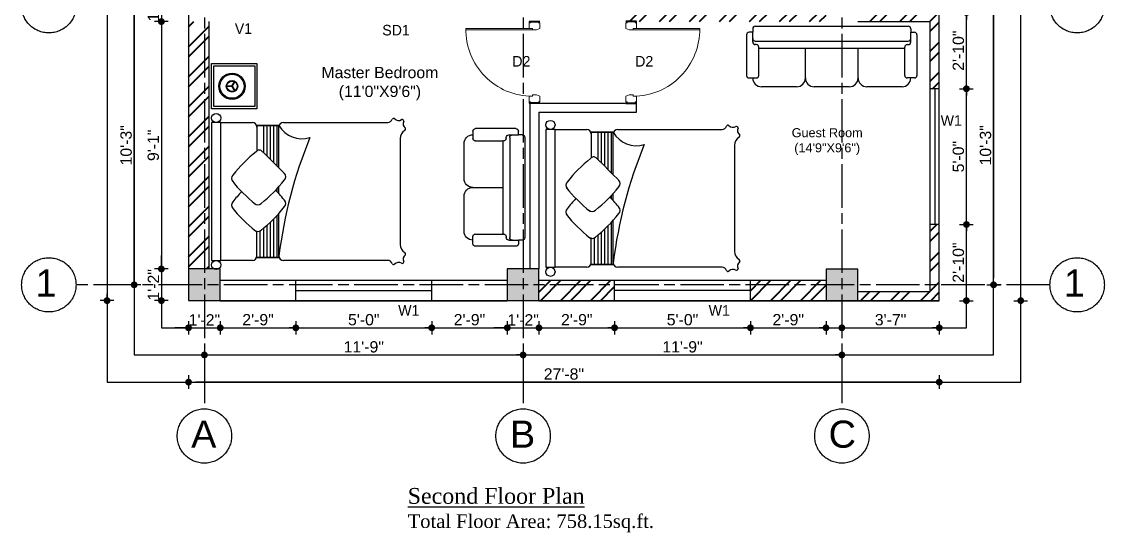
# Model space of a CAD drawing. Header units: inches. Extents: x 115570 to 265311, y 61168 to 314550.
# Drawn here: x 150180.3 to 150658.4, y 80115.8 to 80341.6 of the extents above; entities that cross this region are included whole.
import ezdxf

# ---------------------------------------------------------------- set-up
doc = ezdxf.new("R2010")
doc.units = ezdxf.units.IN
doc.header["$MEASUREMENT"] = 0
doc.linetypes.add('ACAD_ISO08W100', pattern=[36, 24, -3, 6, -3])
doc.layers.get('0').update_dxf_attribs({"lineweight": 25})
doc.layers.add('0 wall', color=7, linetype='Continuous', lineweight=40)
doc.layers.add('hatch', color=9, linetype='Continuous', lineweight=9)
doc.layers.add('0_center line', color=4, linetype='ACAD_ISO08W100', transparency=0.5)
doc.layers.add('doors and windows', color=240, linetype='Continuous')
doc.styles.add('arial.', font='arial.ttf')
doc.styles.add('bimal', font='comic.ttf')
doc.styles.get("Standard").update_dxf_attribs({"font": 'arial.ttf'})
doc.dimstyles.new('interior dimension', dxfattribs={"dimscale": 0, "dimtxt": 5, "dimasz": 3, "dimexe": 3, "dimexo": 3, "dimgap": 1, "dimtad": 1, "dimdec": 0, "dimrnd": 0.25, "dimzin": 3, "dimdsep": 46, "dimlunit": 4, "dimtxsty": 'arial.', "dimblk": 'DOT', "dimcen": 3, "dimdle": 6, "dimclrd": 4, "dimclre": 256, "dimclrt": 7, "dimazin": 0, "dimtfac": 1, "dimtdec": 0, "dimtix": 1, "dimtmove": 2, "dimatfit": 3, "dimfxl": 3, "dimfxlon": 1, "dimtolj": 1, "dimtzin": 0, "dimlwd": -1, "dimlwe": -1, "dimarcsym": 0})

# ---------------------------------------------------------------- blocks, each defined once
blk = doc.blocks.new('d2')
at = {"layer": '0 wall'}
for p, q in [((0, 4), (0, 0)), ((30, 0), (30, 4))]:
    blk.add_line(p, q, dxfattribs=at)
at = {"layer": 'hatch', "color": 8}
for p, q in [((2.5, 4), (2.5, 27.25)), ((3, 2.75), (3, 27.25)), ((2.5, 4), (0, 4)), ((0.5, 4), (0.5, 3.5)), ((2.5, 4), (2.5, 2.75)), ((27.5, 4), (27.5, 2.75)), ((27.5, 4), (30, 4)), ((29.5, 4), (29.5, 3.5)), ((0.5, 3.5), (0, 3.5)), ((0.5, 0.5), (0, 0.5)), ((0.5, 0.5), (0.5, 0)), ((2.5, 0), (0.5, 0)), ((3, 2.75), (2.5, 2.75)), ((2.5, 0), (3, 1.25)), ((3, 2.75), (3, 1.25)), ((27, 2.75), (27.5, 2.75)), ((27, 2.75), (27, 1.25)), ((27.5, 0), (27, 1.25)), ((27.5, 0), (29.5, 0)), ((29.5, 3.5), (30, 3.5)), ((29.5, 0.5), (30, 0.5)), ((29.5, 0.5), (29.5, 0))]:
    blk.add_line(p, q, dxfattribs=at)
blk.add_arc((2.91, 2.66), 24.59, 0.2201, 90.9446, dxfattribs=at)
blk = doc.blocks.new('A$C02A636C4')
for p, q in [((0.068, 0.601), (0.029, 0.601)), ((0.068, 0.64), (0.068, 0.601)), ((0.068, 0.533), (0.068, 0.601)), ((1.203, 0.669), (0.097, 0.669)), ((1.232, 0.64), (1.232, 0.601)), ((1.232, 0.601), (1.271, 0.601)), ((1.232, 0.533), (1.232, 0.601)), ((0, 0.572), (0, 0.126)), ((0.068, 0.495), (0.068, 0.543)), ((1.203, 0.504), (0.097, 0.504)), ((1.232, 0.495), (1.232, 0.543)), ((1.3, 0.572), (1.3, 0.126)), ((0.107, 0.466), (0.097, 0.466)), ((0.136, 0.126), (0.136, 0.436)), ((1.164, 0.427), (0.136, 0.427)), ((0.65, 0.097), (0.65, 0.427)), ((1.164, 0.126), (1.164, 0.436)), ((1.193, 0.466), (1.203, 0.466)), ((0.029, 0.097), (0.107, 0.097)), ((0.165, 0), (0.553, 0)), ((0.747, 0), (1.135, 0)), ((1.271, 0.097), (1.193, 0.097))]:
    blk.add_line(p, q)
for centre, radius, start, end in [((0.029, 0.572), 0.0291, 90, 180), ((0.097, 0.64), 0.0291, 90, 180), ((1.203, 0.64), 0.0291, 0, 90), ((1.271, 0.572), 0.0291, 0, 90), ((0.097, 0.533), 0.0291, 180, 270), ((0.097, 0.495), 0.0291, 180, 270), ((1.203, 0.533), 0.0291, 270, 0), ((1.203, 0.495), 0.0291, 270, 0), ((0.107, 0.436), 0.0291, 0, 90), ((1.193, 0.436), 0.0291, 90, 180), ((0.029, 0.126), 0.0291, 180, 270), ((0.107, 0.126), 0.0291, 270, 0), ((1.193, 0.126), 0.0291, 180, 270), ((1.271, 0.126), 0.0291, 270, 0), ((0.165, 0.097), 0.097, 180, 270), ((0.553, 0.097), 0.097, 270, 0), ((0.747, 0.097), 0.097, 180, 270), ((1.135, 0.097), 0.097, 270, 0)]:
    blk.add_arc(centre, radius, start, end)
blk = doc.blocks.new('_Dot')
at = {"color": 0, "linetype": 'ByBlock', "lineweight": -2}
blk.add_line((-0.5, 0), (-1, 0), dxfattribs=at)
at = {"color": 0, "linetype": 'ByBlock', "const_width": 0.5}
blk.add_lwpolyline([(-0.25, 0, 1), (0.25, 0, 1)], format="xyb", close=True, dxfattribs=at)
blk = doc.blocks.new('*D387')
at = {"color": 4, "transparency": 16777216}
for p, q in [((150250.96, 80206.24), (150247.96, 80206.24)), ((150253.96, 80206.24), (150267.96, 80206.24)), ((150270.96, 80206.24), (150273.96, 80206.24))]:
    blk.add_line(p, q, dxfattribs=at)
at = {"transparency": 16777216}
for p, q in [((150253.96, 80209.24), (150253.96, 80203.24)), ((150267.96, 80209.24), (150267.96, 80203.24))]:
    blk.add_line(p, q, dxfattribs=at)
at = {"layer": 'Defpoints', "color": 0, "transparency": 16777216}
for p in [(150253.96, 80218.24), (150267.96, 80218.23), (150267.96, 80206.24)]:
    blk.add_point(p, dxfattribs=at)
at = {"color": 4, "transparency": 16777216, "xscale": 3, "yscale": 3, "zscale": 3}
blk.add_blockref('_Dot', (150253.96, 80206.24), dxfattribs=at)
at = {"color": 4, "transparency": 16777216, "xscale": 3, "yscale": 3, "zscale": 3, "rotation": 180}
blk.add_blockref('_Dot', (150267.96, 80206.24), dxfattribs=at)
at = {"color": 7, "transparency": 16777216, "insert": (150260.96, 80209.75), "char_height": 5, "attachment_point": 5, "style": 'arial.'}
blk.add_mtext('\\A1;1\'-2"', dxfattribs=at)
blk = doc.blocks.new('*D388')
at = {"transparency": 16777216}
for p, q in [((150267.96, 80209.24), (150267.96, 80203.24)), ((150301.34, 80209.24), (150301.34, 80203.24))]:
    blk.add_line(p, q, dxfattribs=at)
at = {"color": 4, "transparency": 16777216}
blk.add_line((150270.96, 80206.24), (150298.34, 80206.24), dxfattribs=at)
at = {"layer": 'Defpoints', "color": 0, "transparency": 16777216}
for p in [(150267.96, 80218.23), (150301.34, 80218.23), (150301.34, 80206.24)]:
    blk.add_point(p, dxfattribs=at)
at = {"color": 4, "transparency": 16777216, "xscale": 3, "yscale": 3, "zscale": 3, "rotation": 180}
blk.add_blockref('_Dot', (150267.96, 80206.24), dxfattribs=at)
at = {"color": 4, "transparency": 16777216, "xscale": 3, "yscale": 3, "zscale": 3}
blk.add_blockref('_Dot', (150301.34, 80206.24), dxfattribs=at)
at = {"color": 7, "transparency": 16777216, "insert": (150284.65, 80209.79), "char_height": 5, "attachment_point": 5, "style": 'arial.'}
blk.add_mtext('\\A1;2\'-9"', dxfattribs=at)
blk = doc.blocks.new('*D389')
at = {"transparency": 16777216}
for p, q in [((150301.34, 80209.24), (150301.34, 80203.24)), ((150361.34, 80209.24), (150361.34, 80203.24))]:
    blk.add_line(p, q, dxfattribs=at)
at = {"color": 4, "transparency": 16777216}
blk.add_line((150304.34, 80206.24), (150358.34, 80206.24), dxfattribs=at)
at = {"layer": 'Defpoints', "color": 0, "transparency": 16777216}
for p in [(150301.34, 80218.23), (150361.34, 80218.23), (150361.34, 80206.24)]:
    blk.add_point(p, dxfattribs=at)
at = {"color": 4, "transparency": 16777216, "xscale": 3, "yscale": 3, "zscale": 3, "rotation": 180}
blk.add_blockref('_Dot', (150301.34, 80206.24), dxfattribs=at)
at = {"color": 4, "transparency": 16777216, "xscale": 3, "yscale": 3, "zscale": 3}
blk.add_blockref('_Dot', (150361.34, 80206.24), dxfattribs=at)
at = {"color": 7, "transparency": 16777216, "insert": (150331.34, 80209.79), "char_height": 5, "attachment_point": 5, "style": 'arial.'}
blk.add_mtext('\\A1;5\'-0"', dxfattribs=at)
blk = doc.blocks.new('*D390')
at = {"transparency": 16777216}
for p, q in [((150361.34, 80209.24), (150361.34, 80203.24)), ((150394.71, 80209.24), (150394.71, 80203.24))]:
    blk.add_line(p, q, dxfattribs=at)
at = {"color": 4, "transparency": 16777216}
blk.add_line((150364.34, 80206.24), (150391.71, 80206.24), dxfattribs=at)
at = {"layer": 'Defpoints', "color": 0, "transparency": 16777216}
for p in [(150361.34, 80218.23), (150394.71, 80218.24), (150394.71, 80206.24)]:
    blk.add_point(p, dxfattribs=at)
at = {"color": 4, "transparency": 16777216, "xscale": 3, "yscale": 3, "zscale": 3, "rotation": 180}
blk.add_blockref('_Dot', (150361.34, 80206.24), dxfattribs=at)
at = {"color": 4, "transparency": 16777216, "xscale": 3, "yscale": 3, "zscale": 3}
blk.add_blockref('_Dot', (150394.71, 80206.24), dxfattribs=at)
at = {"color": 7, "transparency": 16777216, "insert": (150378.02, 80209.79), "char_height": 5, "attachment_point": 5, "style": 'arial.'}
blk.add_mtext('\\A1;2\'-9"', dxfattribs=at)
blk = doc.blocks.new('*D391')
at = {"color": 4, "transparency": 16777216}
for p, q in [((150391.71, 80206.24), (150388.71, 80206.24)), ((150394.71, 80206.24), (150408.71, 80206.24)), ((150411.71, 80206.24), (150414.71, 80206.24))]:
    blk.add_line(p, q, dxfattribs=at)
at = {"transparency": 16777216}
for p, q in [((150394.71, 80209.24), (150394.71, 80203.24)), ((150408.71, 80209.24), (150408.71, 80203.24))]:
    blk.add_line(p, q, dxfattribs=at)
at = {"layer": 'Defpoints', "color": 0, "transparency": 16777216}
for p in [(150394.71, 80218.24), (150408.71, 80218.24), (150408.71, 80206.24)]:
    blk.add_point(p, dxfattribs=at)
at = {"color": 4, "transparency": 16777216, "xscale": 3, "yscale": 3, "zscale": 3}
blk.add_blockref('_Dot', (150394.71, 80206.24), dxfattribs=at)
at = {"color": 4, "transparency": 16777216, "xscale": 3, "yscale": 3, "zscale": 3, "rotation": 180}
blk.add_blockref('_Dot', (150408.71, 80206.24), dxfattribs=at)
at = {"color": 7, "transparency": 16777216, "insert": (150401.71, 80209.75), "char_height": 5, "attachment_point": 5, "style": 'arial.'}
blk.add_mtext('\\A1;1\'-2"', dxfattribs=at)
blk = doc.blocks.new('*D392')
at = {"transparency": 16777216}
for p, q in [((150408.71, 80209.24), (150408.71, 80203.24)), ((150442.09, 80209.24), (150442.09, 80203.24))]:
    blk.add_line(p, q, dxfattribs=at)
at = {"color": 4, "transparency": 16777216}
blk.add_line((150411.71, 80206.24), (150439.09, 80206.24), dxfattribs=at)
at = {"layer": 'Defpoints', "color": 0, "transparency": 16777216}
for p in [(150408.71, 80218.24), (150442.09, 80218.23), (150442.09, 80206.24)]:
    blk.add_point(p, dxfattribs=at)
at = {"color": 4, "transparency": 16777216, "xscale": 3, "yscale": 3, "zscale": 3, "rotation": 180}
blk.add_blockref('_Dot', (150408.71, 80206.24), dxfattribs=at)
at = {"color": 4, "transparency": 16777216, "xscale": 3, "yscale": 3, "zscale": 3}
blk.add_blockref('_Dot', (150442.09, 80206.24), dxfattribs=at)
at = {"color": 7, "transparency": 16777216, "insert": (150425.4, 80209.79), "char_height": 5, "attachment_point": 5, "style": 'arial.'}
blk.add_mtext('\\A1;2\'-9"', dxfattribs=at)
blk = doc.blocks.new('*D393')
at = {"transparency": 16777216}
for p, q in [((150442.09, 80209.24), (150442.09, 80203.24)), ((150502.09, 80209.24), (150502.09, 80203.24))]:
    blk.add_line(p, q, dxfattribs=at)
at = {"color": 4, "transparency": 16777216}
blk.add_line((150445.09, 80206.24), (150499.09, 80206.24), dxfattribs=at)
at = {"layer": 'Defpoints', "color": 0, "transparency": 16777216}
for p in [(150442.09, 80218.23), (150502.09, 80218.23), (150502.09, 80206.24)]:
    blk.add_point(p, dxfattribs=at)
at = {"color": 4, "transparency": 16777216, "xscale": 3, "yscale": 3, "zscale": 3, "rotation": 180}
blk.add_blockref('_Dot', (150442.09, 80206.24), dxfattribs=at)
at = {"color": 4, "transparency": 16777216, "xscale": 3, "yscale": 3, "zscale": 3}
blk.add_blockref('_Dot', (150502.09, 80206.24), dxfattribs=at)
at = {"color": 7, "transparency": 16777216, "insert": (150472.09, 80209.79), "char_height": 5, "attachment_point": 5, "style": 'arial.'}
blk.add_mtext('\\A1;5\'-0"', dxfattribs=at)
blk = doc.blocks.new('*D394')
at = {"transparency": 16777216}
for p, q in [((150502.09, 80209.24), (150502.09, 80203.24)), ((150535.46, 80209.24), (150535.46, 80203.24))]:
    blk.add_line(p, q, dxfattribs=at)
at = {"color": 4, "transparency": 16777216}
blk.add_line((150505.09, 80206.24), (150532.46, 80206.24), dxfattribs=at)
at = {"layer": 'Defpoints', "color": 0, "transparency": 16777216}
for p in [(150502.09, 80218.23), (150535.46, 80218.23), (150535.46, 80206.24)]:
    blk.add_point(p, dxfattribs=at)
at = {"color": 4, "transparency": 16777216, "xscale": 3, "yscale": 3, "zscale": 3, "rotation": 180}
blk.add_blockref('_Dot', (150502.09, 80206.24), dxfattribs=at)
at = {"color": 4, "transparency": 16777216, "xscale": 3, "yscale": 3, "zscale": 3}
blk.add_blockref('_Dot', (150535.46, 80206.24), dxfattribs=at)
at = {"color": 7, "transparency": 16777216, "insert": (150518.77, 80209.79), "char_height": 5, "attachment_point": 5, "style": 'arial.'}
blk.add_mtext('\\A1;2\'-9"', dxfattribs=at)
blk = doc.blocks.new('*D395')
at = {"transparency": 16777216}
for p, q in [((150542.46, 80209.24), (150542.46, 80203.24)), ((150585.46, 80209.24), (150585.46, 80203.24))]:
    blk.add_line(p, q, dxfattribs=at)
at = {"color": 4, "transparency": 16777216}
blk.add_line((150545.46, 80206.24), (150582.46, 80206.24), dxfattribs=at)
at = {"layer": 'Defpoints', "color": 0, "transparency": 16777216}
for p in [(150542.46, 80218.23), (150585.46, 80218.23), (150585.46, 80206.24)]:
    blk.add_point(p, dxfattribs=at)
at = {"color": 4, "transparency": 16777216, "xscale": 3, "yscale": 3, "zscale": 3, "rotation": 180}
blk.add_blockref('_Dot', (150542.46, 80206.24), dxfattribs=at)
at = {"color": 4, "transparency": 16777216, "xscale": 3, "yscale": 3, "zscale": 3}
blk.add_blockref('_Dot', (150585.46, 80206.24), dxfattribs=at)
at = {"color": 7, "transparency": 16777216, "insert": (150563.96, 80209.79), "char_height": 5, "attachment_point": 5, "style": 'arial.'}
blk.add_mtext('\\A1;3\'-7"', dxfattribs=at)
blk = doc.blocks.new('*D396')
at = {"transparency": 16777216}
for p, q in [((150260.96, 80197.24), (150260.96, 80191.24)), ((150401.71, 80197.24), (150401.71, 80191.24))]:
    blk.add_line(p, q, dxfattribs=at)
at = {"color": 4, "transparency": 16777216}
blk.add_line((150263.96, 80194.24), (150398.71, 80194.24), dxfattribs=at)
at = {"layer": 'Defpoints', "color": 0, "transparency": 16777216}
for p in [(150260.96, 80218.24), (150401.71, 80218.24), (150401.71, 80194.24)]:
    blk.add_point(p, dxfattribs=at)
at = {"color": 4, "transparency": 16777216, "xscale": 3, "yscale": 3, "zscale": 3, "rotation": 180}
blk.add_blockref('_Dot', (150260.96, 80194.24), dxfattribs=at)
at = {"color": 4, "transparency": 16777216, "xscale": 3, "yscale": 3, "zscale": 3}
blk.add_blockref('_Dot', (150401.71, 80194.24), dxfattribs=at)
at = {"color": 7, "transparency": 16777216, "insert": (150331.34, 80197.79), "char_height": 5, "attachment_point": 5, "style": 'arial.'}
blk.add_mtext('\\A1;11\'-9"', dxfattribs=at)
blk = doc.blocks.new('*D397')
at = {"transparency": 16777216}
for p, q in [((150401.71, 80197.24), (150401.71, 80191.24)), ((150542.46, 80197.24), (150542.46, 80191.24))]:
    blk.add_line(p, q, dxfattribs=at)
at = {"color": 4, "transparency": 16777216}
blk.add_line((150404.71, 80194.24), (150539.46, 80194.24), dxfattribs=at)
at = {"layer": 'Defpoints', "color": 0, "transparency": 16777216}
for p in [(150401.71, 80218.24), (150542.46, 80218.23), (150542.46, 80194.24)]:
    blk.add_point(p, dxfattribs=at)
at = {"color": 4, "transparency": 16777216, "xscale": 3, "yscale": 3, "zscale": 3, "rotation": 180}
blk.add_blockref('_Dot', (150401.71, 80194.24), dxfattribs=at)
at = {"color": 4, "transparency": 16777216, "xscale": 3, "yscale": 3, "zscale": 3}
blk.add_blockref('_Dot', (150542.46, 80194.24), dxfattribs=at)
at = {"color": 7, "transparency": 16777216, "insert": (150472.09, 80197.79), "char_height": 5, "attachment_point": 5, "style": 'arial.'}
blk.add_mtext('\\A1;11\'-9"', dxfattribs=at)
blk = doc.blocks.new('*D398')
at = {"transparency": 16777216}
for p, q in [((150253.96, 80185.24), (150253.96, 80179.24)), ((150585.46, 80185.24), (150585.46, 80179.24))]:
    blk.add_line(p, q, dxfattribs=at)
at = {"color": 4, "transparency": 16777216}
blk.add_line((150582.46, 80182.24), (150256.96, 80182.24), dxfattribs=at)
at = {"layer": 'Defpoints', "color": 0, "transparency": 16777216}
for p in [(150253.96, 80218.24), (150585.46, 80218.23), (150253.96, 80182.24)]:
    blk.add_point(p, dxfattribs=at)
at = {"color": 4, "transparency": 16777216, "xscale": 3, "yscale": 3, "zscale": 3, "rotation": 180}
blk.add_blockref('_Dot', (150253.96, 80182.24), dxfattribs=at)
at = {"color": 4, "transparency": 16777216, "xscale": 3, "yscale": 3, "zscale": 3}
blk.add_blockref('_Dot', (150585.46, 80182.24), dxfattribs=at)
at = {"color": 7, "transparency": 16777216, "insert": (150419.71, 80185.79), "char_height": 5, "attachment_point": 5, "style": 'arial.'}
blk.add_mtext('\\A1;27\'-8"', dxfattribs=at)
blk = doc.blocks.new('*D399')
at = {"transparency": 16777216}
for p, q in [((150594.46, 80251.9), (150600.46, 80251.9)), ((150594.46, 80218.23), (150600.46, 80218.23))]:
    blk.add_line(p, q, dxfattribs=at)
at = {"color": 4, "transparency": 16777216}
blk.add_line((150597.46, 80221.23), (150597.46, 80248.9), dxfattribs=at)
at = {"layer": 'Defpoints', "color": 0, "transparency": 16777216}
for p in [(150585.46, 80251.9), (150597.46, 80251.9), (150585.46, 80218.23)]:
    blk.add_point(p, dxfattribs=at)
at = {"color": 4, "transparency": 16777216, "xscale": 3, "yscale": 3, "zscale": 3}
for p, rotation in [((150597.46, 80251.9), 90), ((150597.46, 80218.23), 270)]:
    blk.add_blockref('_Dot', p, dxfattribs=dict(at, rotation=rotation))
at = {"color": 7, "transparency": 16777216, "insert": (150593.91, 80235.06), "char_height": 5, "attachment_point": 5, "rotation": 90, "style": 'arial.'}
blk.add_mtext('\\A1;2\'-10"', dxfattribs=at)
blk = doc.blocks.new('*D400')
at = {"transparency": 16777216}
for p, q in [((150594.46, 80311.9), (150600.46, 80311.9)), ((150594.46, 80251.9), (150600.46, 80251.9))]:
    blk.add_line(p, q, dxfattribs=at)
at = {"color": 4, "transparency": 16777216}
blk.add_line((150597.46, 80254.9), (150597.46, 80308.9), dxfattribs=at)
at = {"layer": 'Defpoints', "color": 0, "transparency": 16777216}
for p in [(150585.46, 80311.9), (150597.46, 80311.9), (150585.46, 80251.9)]:
    blk.add_point(p, dxfattribs=at)
at = {"color": 4, "transparency": 16777216, "xscale": 3, "yscale": 3, "zscale": 3}
for p, rotation in [((150597.46, 80311.9), 90), ((150597.46, 80251.9), 270)]:
    blk.add_blockref('_Dot', p, dxfattribs=dict(at, rotation=rotation))
at = {"color": 7, "transparency": 16777216, "insert": (150593.91, 80281.9), "char_height": 5, "attachment_point": 5, "rotation": 90, "style": 'arial.'}
blk.add_mtext('\\A1;5\'-0"', dxfattribs=at)
blk = doc.blocks.new('*D401')
at = {"transparency": 16777216}
for p, q in [((150594.46, 80345.56), (150600.46, 80345.56)), ((150594.46, 80311.9), (150600.46, 80311.9))]:
    blk.add_line(p, q, dxfattribs=at)
at = {"color": 4, "transparency": 16777216}
blk.add_line((150597.46, 80314.9), (150597.46, 80342.56), dxfattribs=at)
at = {"layer": 'Defpoints', "color": 0, "transparency": 16777216}
for p in [(150585.46, 80345.56), (150597.46, 80345.56), (150585.46, 80311.9)]:
    blk.add_point(p, dxfattribs=at)
at = {"color": 4, "transparency": 16777216, "xscale": 3, "yscale": 3, "zscale": 3}
for p, rotation in [((150597.46, 80345.56), 90), ((150597.46, 80311.9), 270)]:
    blk.add_blockref('_Dot', p, dxfattribs=dict(at, rotation=rotation))
at = {"color": 7, "transparency": 16777216, "insert": (150593.91, 80328.73), "char_height": 5, "attachment_point": 5, "rotation": 90, "style": 'arial.'}
blk.add_mtext('\\A1;2\'-10"', dxfattribs=at)
blk = doc.blocks.new('*D408')
at = {"transparency": 16777216}
for p, q in [((150606.46, 80348.57), (150612.46, 80348.57)), ((150606.46, 80225.23), (150612.46, 80225.23))]:
    blk.add_line(p, q, dxfattribs=at)
at = {"color": 4, "transparency": 16777216}
blk.add_line((150609.46, 80345.57), (150609.46, 80228.23), dxfattribs=at)
at = {"layer": 'Defpoints', "color": 0, "transparency": 16777216}
for p in [(150549.46, 80348.57), (150549.46, 80225.23), (150609.46, 80225.23)]:
    blk.add_point(p, dxfattribs=at)
at = {"color": 4, "transparency": 16777216, "xscale": 3, "yscale": 3, "zscale": 3}
for p, rotation in [((150609.46, 80348.57), 90), ((150609.46, 80225.23), 270)]:
    blk.add_blockref('_Dot', p, dxfattribs=dict(at, rotation=rotation))
at = {"color": 7, "transparency": 16777216, "insert": (150605.91, 80286.9), "char_height": 5, "attachment_point": 5, "rotation": 90, "style": 'arial.'}
blk.add_mtext('\\A1;10\'-3"', dxfattribs=at)
blk = doc.blocks.new('*D409')
at = {"transparency": 16777216}
for p, q in [((150618.46, 80547.57), (150624.46, 80547.57)), ((150618.46, 80218.23), (150624.46, 80218.23))]:
    blk.add_line(p, q, dxfattribs=at)
at = {"color": 4, "transparency": 16777216}
blk.add_line((150621.46, 80221.23), (150621.46, 80544.57), dxfattribs=at)
at = {"layer": 'Defpoints', "color": 0, "transparency": 16777216}
for p in [(150585.46, 80547.57), (150621.46, 80547.57), (150585.46, 80218.23)]:
    blk.add_point(p, dxfattribs=at)
at = {"color": 4, "transparency": 16777216, "xscale": 3, "yscale": 3, "zscale": 3}
for p, rotation in [((150621.46, 80547.57), 90), ((150621.46, 80218.23), 270)]:
    blk.add_blockref('_Dot', p, dxfattribs=dict(at, rotation=rotation))
at = {"color": 7, "transparency": 16777216, "insert": (150617.91, 80382.9), "char_height": 5, "attachment_point": 5, "rotation": 90, "style": 'arial.'}
blk.add_mtext('\\A1;27\'-5"', dxfattribs=at)
blk = doc.blocks.new('*D425')
at = {"color": 4, "transparency": 16777216}
for p, q in [((150241.96, 80358.57), (150241.96, 80361.57)), ((150241.96, 80355.57), (150241.96, 80341.57)), ((150241.96, 80338.57), (150241.96, 80335.57))]:
    blk.add_line(p, q, dxfattribs=at)
at = {"transparency": 16777216}
for p, q in [((150244.96, 80355.57), (150238.96, 80355.57)), ((150244.96, 80341.57), (150238.96, 80341.57))]:
    blk.add_line(p, q, dxfattribs=at)
at = {"layer": 'Defpoints', "color": 0, "transparency": 16777216}
for p in [(150253.97, 80355.57), (150241.96, 80341.57), (150253.97, 80341.57)]:
    blk.add_point(p, dxfattribs=at)
at = {"color": 4, "transparency": 16777216, "xscale": 3, "yscale": 3, "zscale": 3}
for p, rotation in [((150241.96, 80355.57), 270), ((150241.96, 80341.57), 90)]:
    blk.add_blockref('_Dot', p, dxfattribs=dict(at, rotation=rotation))
at = {"color": 7, "transparency": 16777216, "insert": (150238.45, 80348.57), "char_height": 5, "attachment_point": 5, "rotation": 90, "style": 'arial.'}
blk.add_mtext('\\A1;1\'-2"', dxfattribs=at)
blk = doc.blocks.new('*D426')
at = {"transparency": 16777216}
for p, q in [((150244.96, 80341.57), (150238.96, 80341.57)), ((150244.96, 80232.24), (150238.96, 80232.24))]:
    blk.add_line(p, q, dxfattribs=at)
at = {"color": 4, "transparency": 16777216}
blk.add_line((150241.96, 80338.57), (150241.96, 80235.24), dxfattribs=at)
at = {"layer": 'Defpoints', "color": 0, "transparency": 16777216}
for p in [(150253.97, 80341.57), (150241.96, 80232.24), (150253.96, 80232.24)]:
    blk.add_point(p, dxfattribs=at)
at = {"color": 4, "transparency": 16777216, "xscale": 3, "yscale": 3, "zscale": 3}
for p, rotation in [((150241.96, 80341.57), 90), ((150241.96, 80232.24), 270)]:
    blk.add_blockref('_Dot', p, dxfattribs=dict(at, rotation=rotation))
at = {"color": 7, "transparency": 16777216, "insert": (150238.41, 80286.9), "char_height": 5, "attachment_point": 5, "rotation": 90, "style": 'arial.'}
blk.add_mtext('\\A1;9\'-1"', dxfattribs=at)
blk = doc.blocks.new('*D427')
at = {"color": 4, "transparency": 16777216}
for p, q in [((150241.96, 80235.24), (150241.96, 80238.24)), ((150241.96, 80232.24), (150241.96, 80218.24)), ((150241.96, 80215.24), (150241.96, 80212.24))]:
    blk.add_line(p, q, dxfattribs=at)
at = {"transparency": 16777216}
for p, q in [((150244.96, 80232.24), (150238.96, 80232.24)), ((150244.96, 80218.24), (150238.96, 80218.24))]:
    blk.add_line(p, q, dxfattribs=at)
at = {"layer": 'Defpoints', "color": 0, "transparency": 16777216}
for p in [(150253.96, 80232.24), (150241.96, 80218.24), (150253.96, 80218.24)]:
    blk.add_point(p, dxfattribs=at)
at = {"color": 4, "transparency": 16777216, "xscale": 3, "yscale": 3, "zscale": 3}
for p, rotation in [((150241.96, 80232.24), 270), ((150241.96, 80218.24), 90)]:
    blk.add_blockref('_Dot', p, dxfattribs=dict(at, rotation=rotation))
at = {"color": 7, "transparency": 16777216, "insert": (150238.45, 80225.24), "char_height": 5, "attachment_point": 5, "rotation": 90, "style": 'arial.'}
blk.add_mtext('\\A1;1\'-2"', dxfattribs=at)
blk = doc.blocks.new('*D428')
at = {"transparency": 16777216}
for p, q in [((150232.96, 80348.57), (150226.96, 80348.57)), ((150232.96, 80225.24), (150226.96, 80225.24))]:
    blk.add_line(p, q, dxfattribs=at)
at = {"color": 4, "transparency": 16777216}
blk.add_line((150229.96, 80228.24), (150229.96, 80345.57), dxfattribs=at)
at = {"layer": 'Defpoints', "color": 0, "transparency": 16777216}
for p in [(150229.96, 80348.57), (150253.97, 80348.57), (150253.96, 80225.24)]:
    blk.add_point(p, dxfattribs=at)
at = {"color": 4, "transparency": 16777216, "xscale": 3, "yscale": 3, "zscale": 3}
for p, rotation in [((150229.96, 80348.57), 90), ((150229.96, 80225.24), 270)]:
    blk.add_blockref('_Dot', p, dxfattribs=dict(at, rotation=rotation))
at = {"color": 7, "transparency": 16777216, "insert": (150226.41, 80286.9), "char_height": 5, "attachment_point": 5, "rotation": 90, "style": 'arial.'}
blk.add_mtext('\\A1;10\'-3"', dxfattribs=at)
blk = doc.blocks.new('*D431')
at = {"transparency": 16777216}
for p, q in [((150220.96, 80547.57), (150214.96, 80547.57)), ((150220.96, 80218.24), (150214.96, 80218.24))]:
    blk.add_line(p, q, dxfattribs=at)
at = {"color": 4, "transparency": 16777216}
blk.add_line((150217.96, 80544.57), (150217.96, 80221.24), dxfattribs=at)
at = {"layer": 'Defpoints', "color": 0, "transparency": 16777216}
for p in [(150253.96, 80547.57), (150217.96, 80218.24), (150253.96, 80218.24)]:
    blk.add_point(p, dxfattribs=at)
at = {"color": 4, "transparency": 16777216, "xscale": 3, "yscale": 3, "zscale": 3}
for p, rotation in [((150217.96, 80547.57), 90), ((150217.96, 80218.24), 270)]:
    blk.add_blockref('_Dot', p, dxfattribs=dict(at, rotation=rotation))
at = {"color": 7, "transparency": 16777216, "insert": (150214.41, 80382.9), "char_height": 5, "attachment_point": 5, "rotation": 90, "style": 'arial.'}
blk.add_mtext('\\A1;27\'-5"', dxfattribs=at)

msp = doc.modelspace()

# ---------------------------------------------------------------- hatches: boundary and pattern name
h = msp.add_hatch(color=256)
h.dxf.hatch_style = 1
h.paths.add_polyline_path([(150267.96, 80232.24), (150253.96, 80232.24), (150253.96, 80218.24), (150267.96, 80218.24)])
h = msp.add_hatch(color=256)
h.dxf.hatch_style = 1
h.paths.add_polyline_path([(150408.71, 80232.24), (150394.71, 80232.24), (150394.71, 80218.24), (150408.71, 80218.24)])
h = msp.add_hatch(color=256)
h.dxf.hatch_style = 1
h.paths.add_polyline_path([(150549.46, 80232.23), (150535.46, 80232.23), (150535.46, 80218.23), (150549.46, 80218.23)])
at = {"layer": '0 wall', "transparency": 33554585}
h = msp.add_hatch(dxfattribs=at)
h.set_pattern_fill('ANSI32', color=256, scale=25)
h.set_pattern_definition([(45, (43000.392, 45771.869), (-6.6291261, 6.6291261), []), (45, (43004.811, 45771.869), (-6.6291261, 6.6291261), [])])
h.paths.add_polyline_path([(150262.97, 80341.57), (150253.97, 80341.57), (150253.96, 80232.24), (150262.96, 80232.24)])
h.paths.add_polyline_path([(150262.97, 80437.57), (150253.97, 80437.57), (150253.97, 80355.57), (150262.97, 80355.57)])
h.paths.add_polyline_path([(150461.99, 80311.44), (150493.39, 80311.44), (150493.39, 80321.75), (150461.99, 80321.75)], flags=9)
h.paths.add_polyline_path([(150326.64, 80359.01), (150406.41, 80359.01), (150406.41, 80377.73), (150326.64, 80377.73)], flags=9)
h.paths.add_polyline_path([(150341.65, 80332.17), (150353.14, 80332.17), (150353.14, 80343.52), (150341.65, 80343.52)], flags=9)
h.paths.add_polyline_path([(150407.79, 80394.81), (150418.28, 80394.81), (150418.28, 80406.16), (150407.79, 80406.16)], flags=9)
h.paths.add_polyline_path([(150274.12, 80332.86), (150283.57, 80332.86), (150283.57, 80344.2), (150274.12, 80344.2)], flags=9)
h.paths.add_polyline_path([(150395.81, 80417.47), (150406.76, 80417.47), (150406.76, 80428.82), (150395.81, 80428.82)], flags=9)
h.paths.add_polyline_path([(150395.6, 80318.4), (150406.55, 80318.4), (150406.55, 80329.74), (150395.6, 80329.74)], flags=9)
h.paths.add_polyline_path([(150308.84, 80346.01), (150319.79, 80346.01), (150319.79, 80357.36), (150308.84, 80357.36)], flags=9)
h.paths.add_polyline_path([(150439.9, 80538.95), (150452.61, 80538.95), (150452.61, 80550.3), (150439.9, 80550.3)], flags=9)
h.paths.add_polyline_path([(150398.96, 80466.68), (150415.39, 80466.68), (150415.39, 80483.17), (150398.96, 80483.17)], flags=9)
at = {"layer": '0 wall', "transparency": 33554625}
h = msp.add_hatch(dxfattribs=at)
h.set_pattern_fill('ANSI32', color=256, scale=25)
h.set_pattern_definition([(45, (42295.681, 45771.869), (-6.6291261, 6.6291261), []), (45, (42300.1005, 45771.869), (-6.6291261, 6.6291261), [])])
h.paths.add_polyline_path([(150585.46, 80251.9), (150581.46, 80251.9), (150581.46, 80222.23), (150549.46, 80222.23), (150549.46, 80218.23), (150585.46, 80218.23)])
h.paths.add_polyline_path([(150535.46, 80227.23), (150502.08, 80227.23), (150502.09, 80218.23), (150535.46, 80218.23)])
h.paths.add_polyline_path([(150442.08, 80227.23), (150408.71, 80227.23), (150408.71, 80218.23), (150442.09, 80218.23)])
h.paths.add_polyline_path([(150585.46, 80345.56), (150549.46, 80345.56), (150549.46, 80341.56), (150581.46, 80341.56), (150581.46, 80311.9), (150585.46, 80311.9)])
h.paths.add_polyline_path([(150535.46, 80345.57), (150447.71, 80345.57), (150447.71, 80341.57), (150451.79, 80341.57), (150535.46, 80341.57)])

# ---------------------------------------------------------------- linework, layer by layer
at = {"transparency": 33554687}
for p, q in [((150585.46, 80218.23), (150585.46, 80345.56)), ((150549.46, 80341.56), (150581.46, 80341.56)), ((150581.46, 80222.23), (150581.46, 80341.56)), ((150549.46, 80222.23), (150581.46, 80222.23)), ((150549.46, 80218.23), (150585.46, 80218.23))]:
    msp.add_line(p, q, dxfattribs=at)
for p, q in [((150253.97, 80341.56), (150253.96, 80232.23)), ((150262.97, 80341.56), (150262.96, 80232.23)), ((150504.24, 80339.56), (150571.74, 80339.56)), ((150500.36, 80335.68), (150500.36, 80317.83)), ((150503.08, 80336.84), (150501.53, 80336.84)), ((150503.08, 80338.39), (150503.08, 80336.84)), ((150503.08, 80334.13), (150503.08, 80336.84)), ((150503.08, 80332.58), (150503.08, 80334.52)), ((150572.91, 80338.39), (150572.91, 80336.84)), ((150572.91, 80334.13), (150572.91, 80336.84)), ((150572.91, 80336.84), (150574.46, 80336.84)), ((150572.91, 80332.58), (150572.91, 80334.52)), ((150575.62, 80335.68), (150575.62, 80317.83)), ((150504.24, 80332.96), (150571.74, 80332.96)), ((150504.63, 80331.41), (150504.24, 80331.41)), ((150505.79, 80317.83), (150505.79, 80330.25)), ((150505.79, 80329.86), (150570.19, 80329.86)), ((150526.35, 80316.67), (150526.35, 80329.86)), ((150549.63, 80316.67), (150549.63, 80329.86)), ((150570.19, 80317.83), (150570.19, 80330.25)), ((150571.36, 80331.41), (150571.74, 80331.41)), ((150264.16, 80302.99), (150264.16, 80322.99)), ((150264.16, 80322.99), (150284.16, 80322.99)), ((150265.16, 80303.99), (150265.16, 80321.99)), ((150265.16, 80321.99), (150283.16, 80321.99)), ((150283.16, 80321.99), (150283.16, 80303.99)), ((150284.16, 80322.99), (150284.16, 80302.99)), ((150501.53, 80316.67), (150504.63, 80316.67)), ((150574.46, 80316.67), (150571.36, 80316.67)), ((150522.48, 80312.79), (150506.96, 80312.79)), ((150545.75, 80312.79), (150530.23, 80312.79)), ((150569.03, 80312.79), (150553.51, 80312.79)), ((150284.16, 80302.99), (150264.16, 80302.99)), ((150283.16, 80303.99), (150265.16, 80303.99)), ((150404.71, 80305.57), (150404.71, 80232.24)), ((150404.71, 80305.57), (150408.71, 80305.57)), ((150408.71, 80305.57), (150451.71, 80305.57)), ((150408.71, 80301.57), (150408.71, 80232.24)), ((150408.71, 80301.57), (150451.71, 80301.57)), ((150451.71, 80301.57), (150451.71, 80305.57)), ((150268.16, 80296.99), (150264.16, 80296.99)), ((150264.16, 80296.99), (150264.16, 80236.03)), ((150268.16, 80236.03), (150268.16, 80296.99)), ((150268.16, 80276.99), (150268.16, 80296.99)), ((150268.16, 80296.99), (150282.16, 80296.99)), ((150295.89, 80296.99), (150341.9, 80296.99)), ((150284.16, 80294.99), (150284.16, 80295.7)), ((150284.16, 80295.7), (150293.89, 80295.7)), ((150293.89, 80295.7), (150284.16, 80295.7)), ((150284.16, 80295.7), (150284.16, 80284.43)), ((150287.16, 80283.58), (150287.16, 80295.7)), ((150288.66, 80282.12), (150288.66, 80295.7)), ((150290.16, 80280.65), (150290.16, 80295.7)), ((150291.66, 80279.15), (150291.66, 80295.7)), ((150293.16, 80277.64), (150293.16, 80295.7)), ((150293.89, 80295.7), (150293.89, 80294.99)), ((150293.89, 80276.88), (150293.89, 80295.7)), ((150415.79, 80293.94), (150411.79, 80293.94)), ((150411.79, 80293.94), (150411.79, 80232.98)), ((150415.79, 80232.98), (150415.79, 80293.94)), ((150415.79, 80273.94), (150415.79, 80293.94)), ((150415.79, 80293.94), (150429.79, 80293.94)), ((150431.79, 80291.94), (150431.79, 80292.66)), ((150431.79, 80292.66), (150441.52, 80292.66)), ((150441.52, 80292.66), (150431.79, 80292.66)), ((150431.79, 80292.66), (150431.79, 80281.39)), ((150434.79, 80280.54), (150434.79, 80292.66)), ((150436.29, 80279.08), (150436.29, 80292.66)), ((150437.79, 80277.61), (150437.79, 80292.66)), ((150439.29, 80276.11), (150439.29, 80292.66)), ((150440.79, 80274.59), (150440.79, 80292.66)), ((150441.52, 80292.66), (150441.52, 80291.94)), ((150441.52, 80273.84), (150441.52, 80292.66)), ((150443.52, 80293.94), (150489.53, 80293.94)), ((150347.4, 80289.9), (150347.4, 80276.99)), ((150495.03, 80286.86), (150495.03, 80273.94)), ((150268.16, 80236.03), (150268.16, 80276.99)), ((150347.4, 80276.99), (150347.4, 80243.11)), ((150415.79, 80232.98), (150415.79, 80273.94)), ((150495.03, 80273.94), (150495.03, 80240.07)), ((150293.16, 80266.28), (150293.16, 80267.86)), ((150293.89, 80265.48), (150293.89, 80268.68)), ((150440.79, 80263.24), (150440.79, 80264.82)), ((150441.52, 80262.44), (150441.52, 80265.63)), ((150291.66, 80237.31), (150291.66, 80254.46)), ((150293.16, 80237.31), (150293.16, 80256.03)), ((150293.89, 80237.31), (150293.89, 80256.84)), ((150441.52, 80234.27), (150441.52, 80253.8)), ((150284.16, 80237.31), (150284.16, 80249.16)), ((150285.66, 80237.31), (150285.66, 80249.16)), ((150287.16, 80237.31), (150287.16, 80250.36)), ((150288.66, 80237.31), (150288.66, 80251.64)), ((150290.16, 80237.31), (150290.16, 80253)), ((150436.29, 80234.27), (150436.29, 80248.59)), ((150437.79, 80234.27), (150437.79, 80249.96)), ((150439.29, 80234.27), (150439.29, 80251.42)), ((150440.79, 80234.27), (150440.79, 80252.99)), ((150431.79, 80234.27), (150431.79, 80246.11)), ((150433.29, 80234.27), (150433.29, 80246.11)), ((150434.79, 80234.27), (150434.79, 80247.32)), ((150264.16, 80236.03), (150268.16, 80236.03)), ((150282.16, 80236.03), (150268.16, 80236.03)), ((150284.02, 80237.31), (150293.89, 80237.31)), ((150284.16, 80237.31), (150284.16, 80238.03)), ((150293.89, 80237.31), (150284.16, 80237.31)), ((150293.89, 80238.03), (150293.89, 80237.31)), ((150341.9, 80236.03), (150295.89, 80236.03)), ((150431.65, 80234.27), (150441.52, 80234.27)), ((150431.79, 80234.27), (150431.79, 80234.98)), ((150441.52, 80234.27), (150431.79, 80234.27)), ((150441.52, 80234.98), (150441.52, 80234.27)), ((150411.79, 80232.98), (150415.79, 80232.98)), ((150429.79, 80232.98), (150415.79, 80232.98)), ((150489.53, 80232.98), (150443.52, 80232.98)), ((150267.96, 80227.23), (150394.71, 80227.23)), ((150408.71, 80227.23), (150535.46, 80227.23)), ((150267.96, 80218.23), (150394.71, 80218.23)), ((150408.71, 80218.23), (150535.46, 80218.23))]:
    msp.add_line(p, q)
at = {"color": 0}
for p, q in [((150273.16, 80313.1), (150270.62, 80313.1)), ((150273.16, 80312.87), (150270.62, 80312.87)), ((150273.06, 80313.04), (150274.33, 80315.24)), ((150273.06, 80312.93), (150274.33, 80310.73)), ((150273.25, 80312.93), (150274.52, 80315.13)), ((150273.25, 80313.04), (150274.52, 80310.84))]:
    msp.add_line(p, q, dxfattribs=at)
at = {"transparency": 33554508}
for points in [[(150217.96, 80182.24), (150621.46, 80182.24), (150621.46, 80583.57), (150217.96, 80583.57)], [(150229.96, 80194.24), (150609.46, 80194.24), (150609.46, 80571.57), (150229.96, 80571.57)], [(150241.96, 80206.24), (150597.46, 80206.24), (150597.46, 80559.57), (150241.96, 80559.57)]]:
    msp.add_lwpolyline(points, close=True, dxfattribs=at)
for points in [[(150585.46, 80547.57), (150253.96, 80547.57), (150253.96, 80218.24), (150585.46, 80218.24)], [(150253.96, 80218.24), (150267.96, 80218.24), (150267.96, 80232.24), (150253.96, 80232.24)], [(150394.71, 80218.24), (150408.71, 80218.24), (150408.71, 80232.24), (150394.71, 80232.24)], [(150535.46, 80218.23), (150549.46, 80218.23), (150549.46, 80232.23), (150535.46, 80232.23)]]:
    msp.add_lwpolyline(points, close=True)
at = {"color": 0}
for radius in [5.81, 5.31, 2.54, 2.28]:
    msp.add_circle((150273.16, 80312.99), radius, dxfattribs=at)
for centre in [(150266.16, 80298.99), (150413.79, 80295.94), (150266.16, 80234.03), (150413.79, 80230.98)]:
    msp.add_circle(centre, 2)
for centre, radius, start, end in [((150504.24, 80338.39), 1.16, 90, 180), ((150571.74, 80338.39), 1.16, 0, 90), ((150501.53, 80335.68), 1.16, 90, 180), ((150574.46, 80335.68), 1.16, 0, 90), ((150504.24, 80334.13), 1.16, 180, 270), ((150504.24, 80332.58), 1.16, 180, 270), ((150504.63, 80330.25), 1.16, 0, 90), ((150571.36, 80330.25), 1.16, 90, 180), ((150571.74, 80334.13), 1.16, 270, 0), ((150571.74, 80332.58), 1.16, 270, 0), ((150501.53, 80317.83), 1.16, 180, 270), ((150506.96, 80316.67), 3.88, 180, 270), ((150504.63, 80317.83), 1.16, 270, 0), ((150522.48, 80316.67), 3.88, 270, 0), ((150530.23, 80316.67), 3.88, 180, 270), ((150545.75, 80316.67), 3.88, 270, 0), ((150553.51, 80316.67), 3.88, 180, 270), ((150569.03, 80316.67), 3.88, 270, 0), ((150571.36, 80317.83), 1.16, 180, 270), ((150574.46, 80317.83), 1.16, 270, 0), ((150282.16, 80294.99), 2, 0, 90), ((150295.89, 80294.99), 2, 90, 180), ((150341.89, 80299.12), 2.14, 270.2031, 341.97), ((150344.53, 80298.09), 0.714, 56.9464, 148.6447), ((150346.72, 80300.28), 2.4, 221.5574, 303.1079), ((150348.25, 80297.59), 0.714, 357.8423, 107.7189), ((150351.23, 80296.47), 2.51, 154.2244, 233.3002), ((150304.04, 80301.41), 11.64, 209.3579, 287.7305), ((150351.46, 80289.95), 4.06, 118.5224, 180.7869), ((150349.11, 80294.1), 0.714, 305.6877, 29.6822), ((150429.79, 80291.94), 2, 0, 90), ((150443.52, 80291.94), 2, 90, 180), ((150451.67, 80298.36), 11.64, 209.3579, 287.7305), ((150489.52, 80296.08), 2.14, 270.2031, 341.97), ((150492.16, 80295.05), 0.714, 56.9464, 148.6447), ((150494.35, 80297.24), 2.4, 221.5574, 303.1079), ((150495.88, 80294.55), 0.714, 357.8423, 107.7189), ((150498.86, 80293.43), 2.51, 154.2244, 233.3002), ((150496.74, 80291.06), 0.714, 305.6877, 29.6822), ((150493.9, 80213.62), 201.49, 157.6244, 173.0426), ((150641.53, 80210.58), 201.49, 157.6244, 173.0426), ((150499.09, 80286.91), 4.06, 118.5224, 180.7869), ((150320.51, 80237.07), 59.61, 127.931, 142.069), ((150285.21, 80283.21), 1.61, 45.9674, 146.8337), ((150065.85, 80054.19), 318.74, 43.6069, 46.2326), ((150468.14, 80234.03), 59.61, 127.931, 142.069), ((150432.84, 80280.17), 1.61, 45.9674, 146.8337), ((150213.48, 80051.15), 318.74, 43.6069, 46.2326), ((150274.9, 80272.3), 2, 135, 225), ((150294.92, 80273.03), 2, 315, 45), ((150320.17, 80307.93), 59.61, 217.931, 232.069), ((150249.32, 80308.26), 59.61, 307.931, 322.069), ((150422.53, 80269.26), 2, 135, 225), ((150467.8, 80304.88), 59.61, 217.931, 232.069), ((150396.95, 80305.22), 59.61, 307.931, 322.069), ((150442.55, 80269.99), 2, 315, 45), ((150320.51, 80225.24), 59.61, 136.32, 142.069), ((150249.63, 80225.55), 59.61, 37.931, 44.141), ((150468.14, 80222.2), 59.61, 136.32, 142.069), ((150397.26, 80222.51), 59.61, 37.931, 44.141), ((150274.9, 80260.47), 2, 135, 225), ((150320.17, 80296.09), 59.61, 217.931, 232.069), ((150284.55, 80262.65), 2, 225, 315), ((150249.32, 80296.43), 59.61, 307.931, 322.069), ((150294.92, 80261.2), 2, 315, 45), ((150422.53, 80257.43), 2, 135, 225), ((150432.18, 80259.61), 2, 225, 315), ((150442.55, 80258.16), 2, 315, 45), ((150467.8, 80293.05), 59.61, 217.931, 232.069), ((150396.95, 80293.39), 59.61, 307.931, 322.069), ((150284.55, 80250.82), 2, 225, 315), ((150432.18, 80247.78), 2, 225, 315), ((150351.46, 80243.06), 4.06, 179.2131, 241.4776), ((150349.11, 80238.91), 0.714, 330.3178, 54.3123), ((150499.09, 80240.02), 4.06, 179.2131, 241.4776), ((150282.16, 80238.03), 2, 270, 0), ((150295.89, 80238.03), 2, 180, 270), ((150341.89, 80233.89), 2.14, 18.03, 89.7969), ((150344.53, 80234.92), 0.714, 211.3553, 303.0536), ((150346.72, 80232.73), 2.4, 56.8921, 138.4426), ((150348.25, 80235.42), 0.714, 252.2811, 2.1577), ((150351.23, 80236.54), 2.51, 126.6998, 205.7756), ((150429.79, 80234.98), 2, 270, 0), ((150443.52, 80234.98), 2, 180, 270), ((150498.86, 80233.5), 2.51, 126.6998, 205.7756), ((150496.74, 80235.87), 0.714, 330.3178, 54.3123), ((150489.52, 80230.85), 2.14, 18.03, 89.7969), ((150492.16, 80231.88), 0.714, 211.3553, 303.0536), ((150494.35, 80229.69), 2.4, 56.8921, 138.4426), ((150495.88, 80232.38), 0.714, 252.2811, 2.1577)]:
    msp.add_arc(centre, radius, start, end)
at = {"layer": '0_center line', "ltscale": 0.8, "transparency": 33554559}
for p, q in [((150260.96, 80595.32), (150260.96, 80170.42)), ((150401.71, 80595.32), (150401.71, 80170.42)), ((150542.46, 80595.32), (150542.46, 80170.42)), ((150634.36, 80225.23), (150204.27, 80225.23))]:
    msp.add_line(p, q, dxfattribs=at)
at = {"layer": '0_center line', "ltscale": 100, "transparency": 33554687}
for centre in [(150192.27, 80348.57), (150646.36, 80348.57), (150192.27, 80225.23), (150646.36, 80225.23), (150260.96, 80158.42), (150401.71, 80158.42), (150542.46, 80158.42)]:
    msp.add_circle(centre, 12, dxfattribs=at)
at = {"layer": 'doors and windows', "transparency": 33554687}
for p, q in [((150585.46, 80311.9), (150581.46, 80311.9)), ((150583.46, 80311.9), (150583.46, 80251.9)), ((150585.46, 80251.9), (150581.46, 80251.9)), ((150301.34, 80218.23), (150301.34, 80227.23)), ((150361.34, 80218.23), (150361.34, 80227.23)), ((150442.09, 80218.23), (150442.08, 80227.23)), ((150502.09, 80218.23), (150502.08, 80227.23)), ((150301.34, 80222.73), (150361.34, 80222.73)), ((150502.09, 80222.73), (150442.09, 80222.73))]:
    msp.add_line(p, q, dxfattribs=at)

# ---------------------------------------------------------------- block references
at = {"xscale": -40, "yscale": 40, "zscale": 40, "rotation": 270}
msp.add_blockref('A$C02A636C4', (150375.63, 80242.26), dxfattribs=at)
at = {"layer": 'doors and windows', "ltscale": 3, "transparency": 33554687, "yscale": 1.200001117987461, "zscale": 1.200001117987461}
for p, xscale, rotation in [((150409.11, 80341.57), -1.200001117987461, 90), ((150446.99, 80341.57), 1.200001117987461, 270)]:
    msp.add_blockref('d2', p, dxfattribs=dict(at, xscale=xscale, rotation=rotation))

# ---------------------------------------------------------------- texts
at = {"attachment_point": 2}
for s, insert, char_height in [('Master Bedroom\\P(11\'0"X9\'6")', (150338.46, 80321.58), 5), ('Guest Room\\P(14\'9"X9\'6")', (150535.97, 80294.47), 4)]:
    msp.add_mtext(s, dxfattribs=dict(at, insert=insert, char_height=char_height))
at = {"ltscale": 100, "transparency": 33554687, "insert": (150350.73, 80135.44), "char_height": 6, "attachment_point": 1}
msp.add_mtext_dynamic_manual_height_columns('{\\fTimes New Roman|b0|i0|c0|p18;\\H1.16667x;\\LSecond Floor Plan\\P\\H0.85714x;\\lTotal Floor Area: 758.15sq.ft.}', width=234.2886, gutter_width=148.67, heights=[31.46], dxfattribs=at)
at = {"layer": '0_center line', "ltscale": 100, "transparency": 33554687}
for s, p in [('1', (150186.4, 80220.06)), ('1', (150640.49, 80220.06)), ('A', (150255.09, 80153.24)), ('B', (150395.84, 80153.24)), ('C', (150536.59, 80153.24))]:
    msp.add_text(s, height=12, rotation=359.9287, dxfattribs=at).set_placement(p)
at = {"layer": 'doors and windows', "ltscale": 201, "transparency": 33554687, "char_height": 4.667, "width": 27.9727, "style": 'bimal'}
for s, insert, attachment_point in [('V1', (150282.02, 80340.83), 3), ('SD1', (150351.65, 80340.14), 3), ('D2', (150404.92, 80326.36), 3), ('D2', (150451.19, 80326.37), 1), ('W1', (150595.45, 80300.22), 3), ('W1', (150355.9, 80216.26), 3), ('W1', (150493, 80216.26), 3)]:
    msp.add_mtext(s, dxfattribs=dict(at, insert=insert, attachment_point=attachment_point))

# ---------------------------------------------------------------- dimensions: what is measured, and where the dimension line sits
for base, p1, p2, picture, middle in [((150217.96, 80218.24), (150253.96, 80547.57), (150253.96, 80218.24), '*D431', (150214.41, 80382.9)), ((150621.46, 80547.57), (150585.46, 80218.23), (150585.46, 80547.57), '*D409', (150617.91, 80382.9)), ((150241.96, 80341.57), (150253.97, 80355.57), (150253.97, 80341.57), '*D425', (150238.45, 80348.57)), ((150229.96, 80348.57), (150253.96, 80225.24), (150253.97, 80348.57), '*D428', (150226.41, 80286.9)), ((150609.46, 80225.23), (150549.46, 80348.57), (150549.46, 80225.23), '*D408', (150605.91, 80286.9)), ((150597.46, 80345.56), (150585.46, 80311.9), (150585.46, 80345.56), '*D401', (150593.91, 80328.73)), ((150241.96, 80232.24), (150253.97, 80341.57), (150253.96, 80232.24), '*D426', (150238.41, 80286.9)), ((150597.46, 80311.9), (150585.46, 80251.9), (150585.46, 80311.9), '*D400', (150593.91, 80281.9)), ((150597.46, 80251.9), (150585.46, 80218.23), (150585.46, 80251.9), '*D399', (150593.91, 80235.06)), ((150241.96, 80218.24), (150253.96, 80232.24), (150253.96, 80218.24), '*D427', (150238.45, 80225.24))]:
    dim = msp.add_linear_dim(base=base, p1=p1, p2=p2, angle=90, dimstyle='interior dimension', override={"dimscale": 1})
    dim.commit()
    dim.dimension.update_dxf_attribs({"geometry": picture, "text_midpoint": middle})
for base, p1, p2, picture, middle in [((150267.96, 80206.24), (150253.96, 80218.24), (150267.96, 80218.23), '*D387', (150260.96, 80209.75)), ((150253.9636, 80182.2371), (150585.4615, 80218.232), (150253.9636, 80218.2371), '*D398', (150419.7125, 80185.79)), ((150401.71, 80194.24), (150260.96, 80218.24), (150401.71, 80218.24), '*D396', (150331.34, 80197.79)), ((150301.34, 80206.24), (150267.96, 80218.23), (150301.34, 80218.23), '*D388', (150284.65, 80209.79)), ((150361.34, 80206.24), (150301.34, 80218.23), (150361.34, 80218.23), '*D389', (150331.34, 80209.79)), ((150394.71, 80206.24), (150361.34, 80218.23), (150394.71, 80218.24), '*D390', (150378.02, 80209.79)), ((150408.71, 80206.24), (150394.71, 80218.24), (150408.71, 80218.24), '*D391', (150401.71, 80209.75)), ((150542.46, 80194.24), (150401.71, 80218.24), (150542.46, 80218.23), '*D397', (150472.09, 80197.79)), ((150442.09, 80206.24), (150408.71, 80218.24), (150442.09, 80218.23), '*D392', (150425.4, 80209.79)), ((150502.09, 80206.24), (150442.09, 80218.23), (150502.09, 80218.23), '*D393', (150472.09, 80209.79)), ((150535.46, 80206.24), (150502.09, 80218.23), (150535.46, 80218.23), '*D394', (150518.77, 80209.79)), ((150585.46, 80206.24), (150542.46, 80218.23), (150585.46, 80218.23), '*D395', (150563.96, 80209.79))]:
    dim = msp.add_linear_dim(base=base, p1=p1, p2=p2, dimstyle='interior dimension', override={"dimscale": 1})
    dim.commit()
    dim.dimension.update_dxf_attribs({"geometry": picture, "text_midpoint": middle})

doc.saveas('drawing.dxf')
